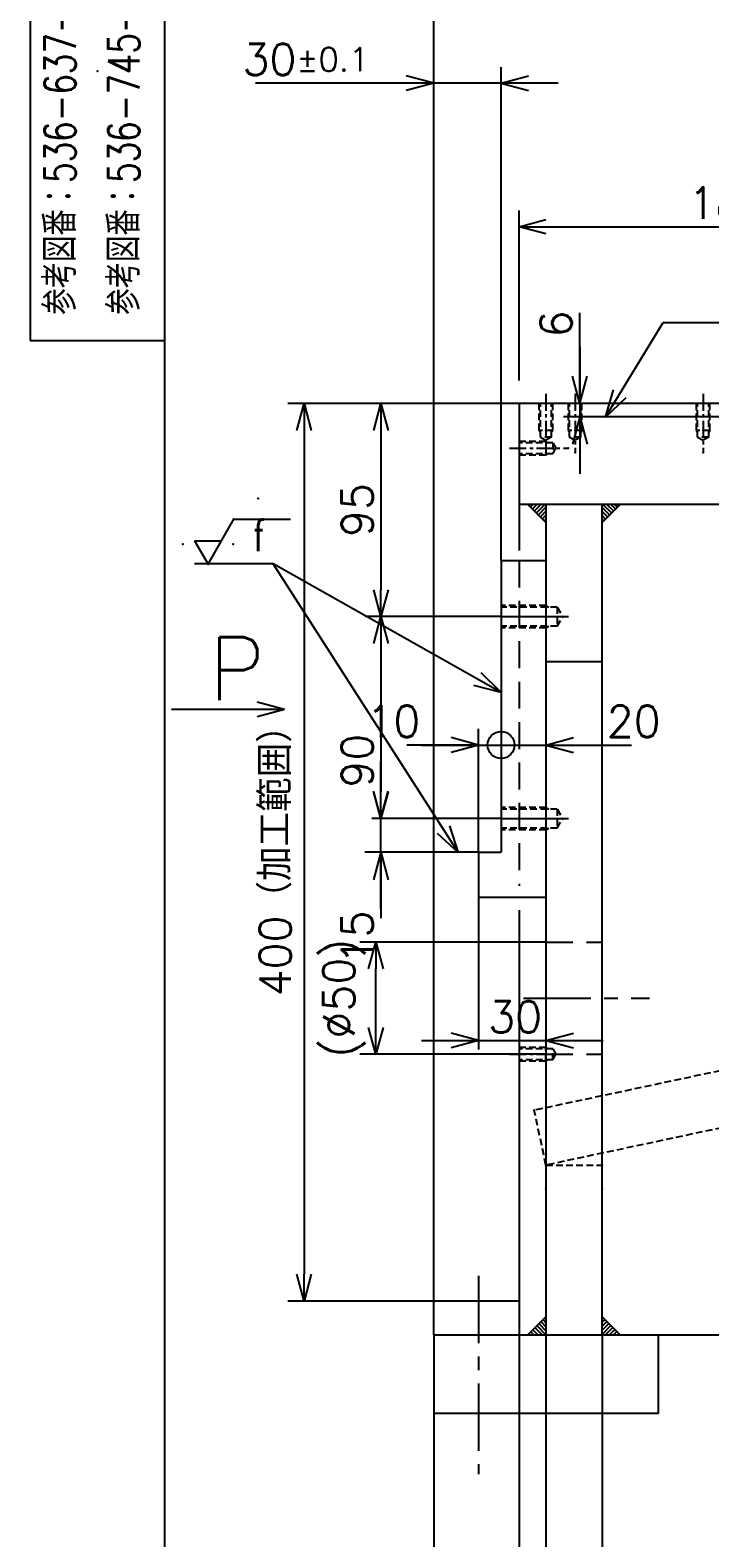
# Model space of a CAD drawing. Header units: millimetres. Extents: x -868 to 0, y 0 to 636.
# Drawn here: x -815 to -739.3, y 93.6 to 261.6 of the extents above; entities that cross this region are included whole.
import ezdxf

# ---------------------------------------------------------------- set-up
doc = ezdxf.new("R2010")
doc.units = ezdxf.units.MM
doc.linetypes.add('CENTER', pattern=[12, 7.5, -1.5, 1.5, -1.5])
doc.linetypes.add('DASHED', pattern=[4.5, 3, -1.5])
doc.layers.add('VIEW0001', color=7, linetype='Continuous')
doc.styles.get("Standard").update_dxf_attribs({"font": 'ROMANS', "bigfont": 'EXTFONT'})
doc.dimstyles.new('ISO-25', dxfattribs={"dimtxt": 2.5, "dimasz": 2.5, "dimexe": 1.25, "dimexo": 0.625, "dimtad": 1, "dimtxsty": 'Standard', "dimcen": 2.5, "dimadec": 0, "dimazin": 0, "dimtfac": 1, "dimtmove": 0, "dimatfit": 3, "dimfxl": 1, "dimarcsym": 0})

# ---------------------------------------------------------------- blocks, each defined once
blk = doc.blocks.new('DTL0028')
at = {"color": 0, "linetype": 'CENTER'}
blk.add_line((4.25, 0), (-21.82, 0), dxfattribs=at)
at = {"color": 0, "linetype": 'DASHED'}
for p, q in [((-15, 2.5), (-16.44, 0)), ((-15, -2.5), (-16.44, 0)), ((-15, -2.5), (-15, 2.5)), ((-15, 2.5), (0, 2.5)), ((-12, 3), (-12.87, 2.5)), ((-12, -3), (-12, 3)), ((-12, 3), (0, 3)), ((-15, -2.5), (0, -2.5)), ((-12, -3), (-12.87, -2.5)), ((-12, -3), (0, -3))]:
    blk.add_line(p, q, dxfattribs=at)
at = {"color": 0}
for p in [(-21.82, 0), (-12, 0), (0, 0)]:
    blk.add_point(p, dxfattribs=at)
blk = doc.blocks.new('DTL0018')
h = blk.add_hatch()
h.set_pattern_fill('ANSI31', color=0, scale=0.4, style=0, pattern_type=2)
h.set_pattern_definition([(45, (0, 0), (-0.89443, 0.89443), [])])
h.paths.add_polyline_path([(0, 8), (8, 0), (0, 0)])
at = {"color": 0, "linetype": 'Continuous'}
blk.add_line((8, 0), (0, 8), dxfattribs=at)
at = {"color": 0}
blk.add_point((0, 0), dxfattribs=at)
blk = doc.blocks.new('DTL0059')
at = {"color": 0, "linetype": 'CENTER'}
blk.add_line((-2.23, 0), (19.1, 0), dxfattribs=at)
at = {"color": 0, "linetype": 'DASHED'}
for p, q in [((0, 3), (12, 3)), ((0, 2.4), (16, 2.4)), ((12, 3), (12, -3)), ((16, 2.4), (16, -2.4)), ((16, 2.4), (17.39, 0)), ((16, -2.4), (17.39, 0)), ((0, -2.4), (16, -2.4)), ((0, -3), (12, -3))]:
    blk.add_line(p, q, dxfattribs=at)
at = {"color": 0}
for p in [(0, 0), (17.39, 0)]:
    blk.add_point(p, dxfattribs=at)
blk = doc.blocks.new('DTL0061')
at = {"color": 0, "linetype": 'Continuous'}
blk.add_line((-235, 248.66), (-235, 248.66), dxfattribs=at)
at = {"color": 0, "linetype": 'DASHED'}
for p, q in [((-129.8, 227.52), (-135, 203.07)), ((-129.8, 227.52), (305.2, 135.06)), ((-135, 203.07), (300, 110.61)), ((-110, 197.75), (-135, 197.75)), ((300, 110.61), (305.2, 135.06)), ((300, 110.61), (275, 110.61)), ((0, 100), (25, 100))]:
    blk.add_line(p, q, dxfattribs=at)
at = {"color": 100, "linetype": 'DASHED'}
blk.add_line((25, 169.06), (0, 169.06), dxfattribs=at)
at = {"color": 0}
for p in [(-235, 248.66), (-129.8, 227.52), (-129.8, 227.52), (-135, 203.07), (-135, 203.07), (-135, 197.75), (-110, 197.75), (0, 169.06), (25, 169.06), (305.2, 135.06), (305.2, 135.06), (275, 110.61), (300, 110.61), (300, 110.61), (300, 110.61), (0, 100), (25, 100), (275, 100), (300, 100), (0, 0)]:
    blk.add_point(p, dxfattribs=at)
blk = doc.blocks.new('DTL0066')
at = {"color": 0, "linetype": 'DASHED'}
for p, q in [((-65, -260), (-53, -260)), ((-53, -310), (-53, -260)), ((-65, -310), (-53, -310))]:
    blk.add_line(p, q, dxfattribs=at)
at = {"color": 0}
blk.add_point((0, 0), dxfattribs=at)
at = {"color": 0, "yscale": -1, "rotation": 180}
for name, p in [('DTL0061', (-200, -450)), ('DTL0059', (-53, -270)), ('DTL0059', (-53, -300))]:
    blk.add_blockref(name, p, dxfattribs=at)
blk = doc.blocks.new('USER0014')
at = {"color": 0, "linetype": 'DASHED'}
for p, q in [((20, 5), (0, 5)), ((25, 4.25), (0, 4.25)), ((20, 5), (20, -5)), ((20, 5), (21.3, 4.25)), ((25, 4.25), (25, -4.25)), ((25, 4.25), (27.45, 0)), ((25, -4.25), (0, -4.25)), ((20, -5), (0, -5)), ((20, -5), (21.3, -4.25)), ((25, -4.25), (27.45, 0))]:
    blk.add_line(p, q, dxfattribs=at)
at = {"color": 0}
for p in [(0, 0), (20, 0)]:
    blk.add_point(p, dxfattribs=at)
blk = doc.blocks.new('*D148')
at = {"color": 7, "linetype": 'Continuous'}
for p, q in [((-753.79, 219.99), (-753.79, 230.09)), ((-753.79, 226.34), (-753.79, 212.14)), ((-753.79, 219.99), (-754.61, 223.04)), ((-753.79, 219.99), (-752.97, 223.04)), ((-684.8, 218.49), (-755.59, 218.49)), ((-753.79, 218.49), (-754.61, 215.44)), ((-753.79, 218.49), (-752.97, 215.44))]:
    blk.add_line(p, q, dxfattribs=at)
at = {"layer": 'Defpoints', "color": 0}
for p in [(-760.55, 219.99), (-753.79, 218.49), (-684.8, 218.49)]:
    blk.add_point(p, dxfattribs=at)
at = {"color": 0, "insert": (-756.43, 228.84), "char_height": 3.5, "attachment_point": 5, "rotation": 90}
blk.add_mtext('6', dxfattribs=at)
blk = doc.blocks.new('_Open30')
at = {"color": 0, "linetype": 'ByBlock', "lineweight": -2}
for p, q in [((-1, 0.267949), (0, 0)), ((0, 0), (-1, -0.267949)), ((0, 0), (-1, 0))]:
    blk.add_line(p, q, dxfattribs=at)
blk = doc.blocks.new('*D152')
at = {"color": 7, "linetype": 'Continuous'}
for p, q in [((-757.55, 116.24), (-757.55, 74.7)), ((-751.3, 76.5), (-748.25, 77.32)), ((-757.55, 76.5), (-744.95, 76.5)), ((-751.3, 76.5), (-748.25, 75.68)), ((-751.3, 76.5), (-740.12, 76.5))]:
    blk.add_line(p, q, dxfattribs=at)
blk.add_circle((-757.55, 76.5), 1.5, dxfattribs=at)
at = {"layer": 'Defpoints', "color": 0}
for p in [(-757.55, 116.24), (-751.3, 116.24), (-751.3, 76.5)]:
    blk.add_point(p, dxfattribs=at)
at = {"color": 0, "insert": (-740.46, 79.14), "char_height": 3.5, "attachment_point": 5}
blk.add_mtext('t25', dxfattribs=at)
blk = doc.blocks.new('_Origin')
at = {"color": 0, "linetype": 'ByBlock', "lineweight": -2}
blk.add_line((0, 0), (-1, 0), dxfattribs=at)
blk.add_circle((0, 0), 0.5, dxfattribs=at)
blk = doc.blocks.new('*D155')
at = {"color": 0, "lineweight": -2}
for p, q in [((-751.3, 116.24), (-751.3, 74.7)), ((-748.3, 76.5), (-691.8, 76.5))]:
    blk.add_line(p, q, dxfattribs=at)
at = {"layer": 'Defpoints', "color": 0}
for p in [(-751.3, 116.24), (-688.8, 116.24), (-688.8, 76.5)]:
    blk.add_point(p, dxfattribs=at)
at = {"color": 0, "lineweight": -2, "xscale": 3, "yscale": 3, "zscale": 3}
for p, rotation in [((-751.3, 76.5), 180), ((-688.8, 76.5), 360)]:
    blk.add_blockref('_Open30', p, dxfattribs=dict(at, rotation=rotation))
at = {"color": 0, "insert": (-720.05, 79.14), "char_height": 3.5, "attachment_point": 5}
blk.add_mtext('250', dxfattribs=at)
blk = doc.blocks.new('*D158')
at = {"color": 7, "linetype": 'Continuous'}
for p, q in [((-760.55, 116.24), (-760.55, 74.7)), ((-757.55, 82.99), (-757.55, 74.7)), ((-760.55, 76.5), (-763.61, 77.32)), ((-766.9, 76.5), (-757.55, 76.5)), ((-760.55, 76.5), (-763.61, 75.68))]:
    blk.add_line(p, q, dxfattribs=at)
at = {"layer": 'Defpoints', "color": 0}
for p in [(-760.55, 116.24), (-757.55, 82.99), (-757.55, 76.5)]:
    blk.add_point(p, dxfattribs=at)
at = {"color": 7, "char_height": 3.5, "attachment_point": 7}
for s, insert in [('\\W1; ', (-762.05, 77.38)), ('\\W1;12', (-762.05, 71.25))]:
    blk.add_mtext(s, dxfattribs=dict(at, insert=insert))
blk = doc.blocks.new('_None')
blk = doc.blocks.new('*D159')
at = {"color": 0, "lineweight": -2}
for p, q in [((-770.05, 107.49), (-770.05, 74.7)), ((-767.05, 76.5), (-763.55, 76.5))]:
    blk.add_line(p, q, dxfattribs=at)
at = {"layer": 'Defpoints', "color": 0}
for p in [(-760.55, 116.24), (-770.05, 107.49), (-760.55, 76.5)]:
    blk.add_point(p, dxfattribs=at)
at = {"color": 0, "lineweight": -2, "xscale": 3, "yscale": 3, "zscale": 3, "rotation": 180}
blk.add_blockref('_Open30', (-770.05, 76.5), dxfattribs=at)
at = {"color": 0, "lineweight": -2, "xscale": 3, "yscale": 3, "zscale": 3}
blk.add_blockref('_Open30', (-760.55, 76.5), dxfattribs=at)
at = {"color": 0, "insert": (-765.3, 79.14), "char_height": 3.5, "attachment_point": 5}
blk.add_mtext('38', dxfattribs=at)
blk = doc.blocks.new('*D165')
at = {"color": 0, "lineweight": -2}
for p, q in [((-770.05, 116.24), (-770.05, 276.82)), ((-682.55, 233.1), (-682.55, 276.82)), ((-767.05, 275.02), (-685.55, 275.02))]:
    blk.add_line(p, q, dxfattribs=at)
at = {"layer": 'Defpoints', "color": 0}
for p in [(-682.55, 275.02), (-682.55, 233.1), (-770.05, 116.24)]:
    blk.add_point(p, dxfattribs=at)
at = {"color": 0, "lineweight": -2, "xscale": 3, "yscale": 3, "zscale": 3, "rotation": 180}
blk.add_blockref('_Open30', (-770.05, 275.02), dxfattribs=at)
at = {"color": 0, "lineweight": -2, "xscale": 3, "yscale": 3, "zscale": 3}
blk.add_blockref('_Open30', (-682.55, 275.02), dxfattribs=at)
at = {"color": 0, "insert": (-727.58, 277.66), "char_height": 3.5, "attachment_point": 5}
blk.add_mtext('350', dxfattribs=at)
blk = doc.blocks.new('SYM0026')
at = {"color": 7, "linetype": 'Continuous'}
for p, q in [((0, 0), (6.43, 10.53)), ((6.43, 10.53), (24.32, 10.53)), ((0, 0), (0.89, 3.03)), ((0, 0), (2.29, 2.18))]:
    blk.add_line(p, q, dxfattribs=at)
blk = doc.blocks.new('*D272')
at = {"color": 0, "lineweight": -2}
for p, q in [((-760.55, 219.99), (-786.3, 219.99)), ((-784.5, 216.99), (-784.5, 122.99)), ((-760.55, 119.99), (-786.3, 119.99))]:
    blk.add_line(p, q, dxfattribs=at)
at = {"layer": 'Defpoints', "color": 0}
for p in [(-760.55, 219.99), (-784.5, 119.99), (-760.55, 119.99)]:
    blk.add_point(p, dxfattribs=at)
at = {"color": 0, "lineweight": -2, "xscale": 3, "yscale": 3, "zscale": 3}
for p, rotation in [((-784.5, 219.99), 90), ((-784.5, 119.99), 270)]:
    blk.add_blockref('_Open30', p, dxfattribs=dict(at, rotation=rotation))
at = {"color": 0, "insert": (-787.67, 169.99), "char_height": 3.5, "attachment_point": 5, "rotation": 90}
blk.add_mtext('400（加工範囲）', dxfattribs=at)
blk = doc.blocks.new('*D279')
at = {"color": 0, "lineweight": -2}
for p, q in [((-757.55, 159.99), (-778.3, 159.99)), ((-776.5, 150.49), (-776.5, 156.99)), ((-757.55, 147.49), (-778.3, 147.49))]:
    blk.add_line(p, q, dxfattribs=at)
at = {"layer": 'Defpoints', "color": 0}
for p in [(-776.5, 159.99), (-757.55, 159.99), (-757.55, 147.49)]:
    blk.add_point(p, dxfattribs=at)
at = {"color": 0, "lineweight": -2, "xscale": 3, "yscale": 3, "zscale": 3}
for p, rotation in [((-776.5, 159.99), 90), ((-776.5, 147.49), 270)]:
    blk.add_blockref('_Open30', p, dxfattribs=dict(at, rotation=rotation))
at = {"color": 0, "insert": (-780.04, 153.74), "char_height": 3.5, "attachment_point": 5, "rotation": 90}
blk.add_mtext('(∅50)', dxfattribs=at)
blk = doc.blocks.new('*D318')
at = {"color": 0, "lineweight": -2}
for p, q in [((-760.55, 222.53), (-760.55, 241.47)), ((-715.55, 214.41), (-715.55, 241.47)), ((-757.55, 239.67), (-718.55, 239.67))]:
    blk.add_line(p, q, dxfattribs=at)
at = {"layer": 'Defpoints', "color": 0}
for p in [(-715.55, 239.67), (-760.55, 219.99), (-715.55, 211.87)]:
    blk.add_point(p, dxfattribs=at)
at = {"color": 0, "lineweight": -2, "xscale": 3, "yscale": 3, "zscale": 3, "rotation": 180}
blk.add_blockref('_Open30', (-760.55, 239.67), dxfattribs=at)
at = {"color": 0, "lineweight": -2, "xscale": 3, "yscale": 3, "zscale": 3}
blk.add_blockref('_Open30', (-715.55, 239.67), dxfattribs=at)
at = {"color": 0, "insert": (-737.18, 242.32), "char_height": 3.5, "attachment_point": 5}
blk.add_mtext('180', dxfattribs=at)
blk = doc.blocks.new('*D323')
at = {"color": 7, "linetype": 'Continuous'}
for p, q in [((-762.55, 202.49), (-762.55, 257.45)), ((-770.05, 255.65), (-789.9, 255.65)), ((-756.2, 255.65), (-776.4, 255.65)), ((-770.05, 255.65), (-773.11, 256.47)), ((-770.05, 255.65), (-773.11, 254.83)), ((-762.55, 255.65), (-759.5, 256.47)), ((-762.55, 255.65), (-759.5, 254.83))]:
    blk.add_line(p, q, dxfattribs=at)
at = {"layer": 'Defpoints', "color": 0}
for p in [(-770.05, 270.3), (-770.05, 255.65), (-762.55, 202.49)]:
    blk.add_point(p, dxfattribs=at)
at = {"color": 0, "insert": (-784.3, 258.31), "char_height": 3.5, "attachment_point": 5}
blk.add_mtext('\\A1;\\A1;30{\\H0.75x;\\S±0.1;}', dxfattribs=at)
blk = doc.blocks.new('*D324')
at = {"color": 7, "linetype": 'Continuous'}
for p, q in [((-765.05, 164.99), (-765.05, 148.02)), ((-765.05, 149.02), (-768.11, 149.84)), ((-757.55, 149.02), (-754.5, 149.84)), ((-771.4, 149.02), (-751.2, 149.02)), ((-765.05, 149.02), (-768.11, 148.2)), ((-757.55, 149.02), (-754.5, 148.2))]:
    blk.add_line(p, q, dxfattribs=at)
at = {"layer": 'Defpoints', "color": 0}
for p in [(-765.05, 164.99), (-757.55, 149.02), (-757.55, 116.24)]:
    blk.add_point(p, dxfattribs=at)
at = {"color": 0, "insert": (-760.99, 151.66), "char_height": 3.5, "attachment_point": 5}
blk.add_mtext('\\A1;30', dxfattribs=at)
blk = doc.blocks.new('*D326')
at = {"color": 0, "lineweight": -2}
for p, q in [((-775.93, 216.99), (-775.93, 199.24)), ((-762.55, 196.24), (-777.73, 196.24))]:
    blk.add_line(p, q, dxfattribs=at)
at = {"layer": 'Defpoints', "color": 0}
for p in [(-760.55, 219.99), (-775.93, 196.24), (-762.55, 196.24)]:
    blk.add_point(p, dxfattribs=at)
at = {"color": 0, "lineweight": -2, "xscale": 3, "yscale": 3, "zscale": 3}
for p, rotation in [((-775.93, 219.99), 90), ((-775.93, 196.24), 270)]:
    blk.add_blockref('_Open30', p, dxfattribs=dict(at, rotation=rotation))
at = {"color": 0, "insert": (-778.57, 208.12), "char_height": 3.5, "attachment_point": 5, "rotation": 90}
blk.add_mtext('\\A1;95', dxfattribs=at)
blk = doc.blocks.new('*D327')
at = {"color": 0, "lineweight": -2}
for p, q in [((-775.93, 193.24), (-775.93, 176.74)), ((-762.55, 173.74), (-776.93, 173.74))]:
    blk.add_line(p, q, dxfattribs=at)
at = {"layer": 'Defpoints', "color": 0}
for p in [(-762.55, 196.24), (-775.93, 173.74), (-762.55, 173.74)]:
    blk.add_point(p, dxfattribs=at)
at = {"color": 0, "lineweight": -2, "xscale": 3, "yscale": 3, "zscale": 3}
for p, rotation in [((-775.93, 196.24), 90), ((-775.93, 173.74), 270)]:
    blk.add_blockref('_Open30', p, dxfattribs=dict(at, rotation=rotation))
at = {"color": 0, "insert": (-778.57, 180.2), "char_height": 3.5, "attachment_point": 5, "rotation": 90}
blk.add_mtext('\\A1;90', dxfattribs=at)
blk = doc.blocks.new('*D328')
at = {"color": 7, "linetype": 'Continuous'}
for p, q in [((-775.93, 163.64), (-775.93, 180.09)), ((-775.93, 173.74), (-776.75, 176.79)), ((-775.93, 173.74), (-775.12, 176.79)), ((-765.05, 169.99), (-777.73, 169.99)), ((-775.93, 169.99), (-776.75, 166.94)), ((-775.93, 169.99), (-775.12, 166.94)), ((-775.93, 169.99), (-775.93, 162.67))]:
    blk.add_line(p, q, dxfattribs=at)
at = {"layer": 'Defpoints', "color": 0}
for p in [(-775.93, 173.74), (-762.55, 173.74), (-765.05, 169.99)]:
    blk.add_point(p, dxfattribs=at)
at = {"color": 0, "insert": (-778.57, 160.5), "char_height": 3.5, "attachment_point": 5, "rotation": 90}
blk.add_mtext('\\A1;15', dxfattribs=at)
blk = doc.blocks.new('*D329')
at = {"color": 7, "linetype": 'Continuous'}
for p, q in [((-765.05, 169.99), (-765.05, 183.74)), ((-765.05, 181.94), (-773.05, 181.94)), ((-771.4, 181.94), (-762.55, 181.94)), ((-765.05, 181.94), (-768.11, 182.76)), ((-765.05, 181.94), (-768.11, 181.12))]:
    blk.add_line(p, q, dxfattribs=at)
at = {"layer": 'Defpoints', "color": 0}
for p in [(-762.55, 181.94), (-765.05, 169.99), (-762.55, 169.99)]:
    blk.add_point(p, dxfattribs=at)
at = {"color": 0, "insert": (-774.55, 184.58), "char_height": 3.5, "attachment_point": 5}
blk.add_mtext('\\A1;10', dxfattribs=at)
blk = doc.blocks.new('*D330')
at = {"color": 7, "linetype": 'Continuous'}
for p, q in [((-762.55, 181.94), (-751.2, 181.94)), ((-757.55, 181.94), (-754.5, 182.76)), ((-757.55, 181.94), (-754.5, 181.12)), ((-757.55, 181.94), (-748.03, 181.94))]:
    blk.add_line(p, q, dxfattribs=at)
blk.add_circle((-762.55, 181.94), 1.5, dxfattribs=at)
at = {"layer": 'Defpoints', "color": 0}
for p in [(-757.55, 208.74), (-757.55, 181.94), (-762.55, 169.99)]:
    blk.add_point(p, dxfattribs=at)
at = {"color": 0, "insert": (-747.78, 184.58), "char_height": 3.5, "attachment_point": 5}
blk.add_mtext('\\A1;20', dxfattribs=at)
blk = doc.blocks.new('SYM0047')
at = {"color": 7, "linetype": 'Continuous'}
for q in [(-12.56, 0), (-3.05, 0.82), (-3.05, -0.82)]:
    blk.add_line((0, 0), q, dxfattribs=at)
blk = doc.blocks.new('SYM0050')
at = {"color": 7, "linetype": 'Continuous'}
for q in [(-25.42, 14.33), (-2.26, 2.21), (-3.06, 0.79)]:
    blk.add_line((0, 0), q, dxfattribs=at)
blk = doc.blocks.new('SYM0051')
at = {"color": 7, "linetype": 'Continuous'}
for p, q in [((-20.65, 32.17), (-29.39, 32.17)), ((0, 0), (-20.65, 32.17)), ((0, 0), (-2.34, 2.13)), ((0, 0), (-0.96, 3.01))]:
    blk.add_line(p, q, dxfattribs=at)
blk = doc.blocks.new('USER0001')
at = {"color": 0, "linetype": 'Continuous'}
for p, q in [((0, 0), (2.89, 5)), ((2.89, 5), (9.2, 5)), ((-1.5, 2.6), (0, 0)), ((-1.5, 2.6), (1.5, 2.6))]:
    blk.add_line(p, q, dxfattribs=at)
at = {"color": 0}
for p in [(5.6, 7.3), (2.89, 5), (-2.8, 2.2), (2.8, 2.2), (5.6, 3.2), (5.6, 3.2), (0, 0)]:
    blk.add_point(p, dxfattribs=at)
blk = doc.blocks.new('SYM0052')
at = {"color": 0}
blk.add_blockref('USER0001', (0, 0), dxfattribs=at)
at = {"color": 0, "insert": (4.98, 1.45), "char_height": 3.5, "attachment_point": 7}
blk.add_mtext('{\\W0.8;f}', dxfattribs=at)

msp = doc.modelspace()

# ---------------------------------------------------------------- linework, layer by layer
at = {"color": 7, "linetype": 'Continuous'}
for p, q in [((-684.804, 219.99), (-760.554, 219.99)), ((-760.554, 219.99), (-760.554, 203.604)), ((-632.554, 208.74), (-760.554, 208.74)), ((-757.554, 208.74), (-757.554, 116.24)), ((-751.304, 116.24), (-751.304, 208.74)), ((-762.554, 202.49), (-762.554, 169.99)), ((-762.554, 202.49), (-757.554, 202.49)), ((-757.554, 191.24), (-751.304, 191.24)), ((-765.054, 169.99), (-762.554, 169.99)), ((-765.054, 169.99), (-765.054, 164.99)), ((-765.054, 164.99), (-757.554, 164.99)), ((-760.554, 163.56), (-760.554, 116.24)), ((-770.054, 116.24), (-770.054, 107.49)), ((-770.054, 116.24), (-636.304, 116.24)), ((-745.054, 116.24), (-745.054, 107.49)), ((-745.054, 107.49), (-770.054, 107.49))]:
    msp.add_line(p, q, dxfattribs=at)
at = {"color": 7, "linetype": 'DASHED'}
for p, q in [((-760.554, 202.49), (-760.554, 166.24)), ((-757.554, 159.99), (-751.304, 159.99)), ((-757.554, 147.49), (-751.304, 147.49))]:
    msp.add_line(p, q, dxfattribs=at)
at = {"color": 7, "linetype": 'CENTER'}
for p, q in [((-762.554, 196.24), (-754.366, 196.24)), ((-762.554, 173.74), (-754.366, 173.74)), ((-760.054, 153.74), (-746.038, 153.74)), ((-765.054, 122.815), (-765.054, 100.7))]:
    msp.add_line(p, q, dxfattribs=at)
at = {"layer": 'VIEW0001', "color": 7, "linetype": 'Continuous'}
for p, q in [((-800, 12), (-800, 585)), ((-815, 287), (-815, 227)), ((-815, 227), (-800, 227))]:
    msp.add_line(p, q, dxfattribs=at)
at = {"layer": 'VIEW0001', "color": 7}
msp.add_point((-807.5, 257), dxfattribs=at)

# ---------------------------------------------------------------- block references
at = {"color": 7}
for name, p in [('SYM0026', (-750.928, 218.466)), ('SYM0052', (-795.192, 202.101)), ('SYM0051', (-767.302, 169.935)), ('SYM0050', (-762.526, 187.774)), ('SYM0047', (-786.685, 185.886))]:
    msp.add_blockref(name, p, dxfattribs=at)
at = {"color": 7, "xscale": 0.25, "yscale": 0.25, "zscale": 0.25}
for name, p, rotation in [('DTL0028', (-757.554, 219.99), 89.99999999999997), ('DTL0028', (-754.304, 219.99), 89.99999999999997), ('DTL0028', (-740.054, 219.99), 89.99999999999997), ('DTL0028', (-760.554, 214.99), 180), ('DTL0018', (-757.554, 208.74), 180), ('DTL0018', (-751.304, 208.74), 270), ('DTL0018', (-757.554, 116.24), 90.00000000000001)]:
    msp.add_blockref(name, p, dxfattribs=dict(at, rotation=rotation))
for name, p in [('DTL0066', (-632.554, 219.99)), ('USER0014', (-762.554, 196.24)), ('USER0014', (-762.554, 173.74)), ('DTL0018', (-751.304, 116.24))]:
    msp.add_blockref(name, p, dxfattribs=at)
at = {"color": 211, "xscale": 0.25, "yscale": -0.25, "zscale": 0.25, "rotation": 180}
msp.add_blockref('DTL0028', (-760.554, 147.49), dxfattribs=at)

# ---------------------------------------------------------------- texts
at = {"color": 7, "insert": (-795.111, 186.953), "char_height": 7, "attachment_point": 7}
msp.add_mtext('{\\W1;P}', dxfattribs=at)
at = {"layer": 'VIEW0001', "color": 7, "char_height": 3.5, "attachment_point": 7, "rotation": 90}
for s, insert in [('{\\W0.761905;参考図番：536-745-503-0\u3000（MSILカルコダ）}', (-802.75, 229.885)), ('{\\W0.761905;参考図番：536-637-503-0\u3000(CH36)}', (-808.75, 229.885))]:
    msp.add_mtext(s, dxfattribs=dict(at, insert=insert))

# ---------------------------------------------------------------- dimensions: what is measured, and where the dimension line sits
at = {"color": 7}
for base, p1, p2, angle, text, override, picture, middle in [((-682.554, 275.016), (-770.054, 116.24), (-682.554, 233.102), 180, '350', {"dimtxt": 3.5, "dimasz": 3, "dimexe": 1.8, "dimexo": 0, "dimgap": 0.875, "dimtad": 1, "dimtih": 0, "dimtoh": 0, "dimdec": 0, "dimdsep": 46, "dimblk1": 'Open30', "dimblk2": 'Open30', "dimsah": 1, "dimse1": 0, "dimse2": 0, "dimtmove": 0}, '*D165', (-727.576, 275.016)), ((-753.789, 218.49), (-760.554, 219.99), (-684.804, 218.49), 90, '6', {"dimtxt": 3.5, "dimasz": 3, "dimexe": 1.8, "dimexo": 0, "dimgap": 0.875, "dimtad": 1, "dimtih": 0, "dimtoh": 0, "dimdec": 0, "dimdsep": 46, "dimblk1": 'Open30', "dimblk2": 'Open30', "dimsah": 1, "dimse1": 1, "dimse2": 0, "dimtmove": 0}, '*D148', (-753.789, 228.843)), ((-784.498, 119.99), (-760.554, 219.99), (-760.554, 119.99), 90, '400（加工範囲）', {"dimtxt": 3.5, "dimasz": 3, "dimexe": 1.8, "dimexo": 0, "dimgap": 0.875, "dimtad": 1, "dimtih": 0, "dimtoh": 0, "dimdec": 0, "dimdsep": 46, "dimblk1": 'Open30', "dimblk2": 'Open30', "dimsah": 1, "dimse1": 0, "dimse2": 0, "dimtmove": 0}, '*D272', (-784.498, 169.991)), ((-775.932, 196.24), (-760.554, 219.99), (-762.554, 196.24), 90, '\\A1;95', {"dimtxt": 3.5, "dimasz": 3, "dimexe": 1.8, "dimexo": 0, "dimgap": 0.875, "dimtad": 1, "dimtih": 0, "dimtoh": 0, "dimdec": 0, "dimdsep": 46, "dimblk1": 'Open30', "dimblk2": 'Open30', "dimsah": 1, "dimse1": 1, "dimse2": 0, "dimtmove": 0}, '*D326', (-775.932, 208.116)), ((-757.554, 181.938), (-762.554, 169.99), (-757.554, 208.74), 180, '\\A1;20', {"dimtxt": 3.5, "dimasz": 3, "dimexe": 1.8, "dimexo": 0, "dimgap": 0.875, "dimtad": 1, "dimtih": 0, "dimtoh": 0, "dimdec": 0, "dimdsep": 46, "dimblk1": 'Origin', "dimblk2": 'Open30', "dimsah": 1, "dimse1": 1, "dimse2": 1, "dimtmove": 0}, '*D330', (-747.778, 181.938)), ((-775.932, 173.74), (-762.554, 196.24), (-762.554, 173.74), 90, '\\A1;90', {"dimtxt": 3.5, "dimasz": 3, "dimexe": 1, "dimexo": 0, "dimgap": 0.875, "dimtad": 1, "dimtih": 0, "dimtoh": 0, "dimdec": 0, "dimdsep": 46, "dimblk1": 'Open30', "dimblk2": 'Open30', "dimsah": 1, "dimse1": 1, "dimse2": 0, "dimtmove": 0}, '*D327', (-775.932, 180.203)), ((-762.554, 181.937), (-765.054, 169.99), (-762.554, 169.99), 180, '\\A1;10', {"dimtxt": 3.5, "dimasz": 3, "dimexe": 1.8, "dimexo": 0, "dimgap": 0.875, "dimtad": 1, "dimtih": 0, "dimtoh": 0, "dimdec": 0, "dimdsep": 46, "dimblk1": 'Open30', "dimblk2": 'None', "dimsah": 1, "dimse1": 0, "dimse2": 1, "dimtmove": 0}, '*D329', (-774.548, 181.937)), ((-775.933, 173.74), (-765.054, 169.99), (-762.554, 173.74), 270, '\\A1;15', {"dimtxt": 3.5, "dimasz": 3, "dimexe": 1.8, "dimexo": 0, "dimgap": 0.875, "dimtad": 1, "dimtih": 0, "dimtoh": 0, "dimdec": 0, "dimdsep": 46, "dimblk1": 'Open30', "dimblk2": 'Open30', "dimsah": 1, "dimse1": 0, "dimse2": 1, "dimtmove": 0}, '*D328', (-775.933, 160.496)), ((-757.554, 149.021), (-765.054, 164.99), (-757.554, 116.24), 180, '\\A1;30', {"dimtxt": 3.5, "dimasz": 3, "dimexe": 1, "dimexo": 0, "dimgap": 0.875, "dimtad": 1, "dimtih": 0, "dimtoh": 0, "dimdec": 0, "dimdsep": 46, "dimblk1": 'Open30', "dimblk2": 'Open30', "dimsah": 1, "dimse1": 0, "dimse2": 1, "dimtmove": 0}, '*D324', (-760.988, 149.021)), ((-776.499, 159.99), (-757.554, 147.49), (-757.554, 159.99), 270, '(∅50)', {"dimtxt": 3.5, "dimasz": 3, "dimexe": 1.8, "dimexo": 0, "dimgap": 0.875, "dimtad": 1, "dimtih": 0, "dimtoh": 0, "dimdec": 0, "dimdsep": 46, "dimblk1": 'Open30', "dimblk2": 'Open30', "dimsah": 1, "dimse1": 0, "dimse2": 0, "dimtmove": 0}, '*D279', (-776.499, 153.741)), ((-760.554, 76.501), (-770.054, 107.49), (-760.554, 116.24), 180, '38', {"dimtxt": 3.5, "dimasz": 3, "dimexe": 1.8, "dimexo": 0, "dimgap": 0.875, "dimtad": 1, "dimtih": 0, "dimtoh": 0, "dimdec": 0, "dimdsep": 46, "dimblk1": 'Open30', "dimblk2": 'Open30', "dimsah": 1, "dimse1": 0, "dimse2": 1, "dimtmove": 0}, '*D159', (-765.303, 76.501)), ((-757.554, 76.501), (-760.554, 116.24), (-757.554, 82.99), 180, '\\A1;\\P12', {"dimtxt": 3.5, "dimasz": 3, "dimexe": 1.8, "dimexo": 0, "dimgap": 0.875, "dimtad": 1, "dimtih": 0, "dimtoh": 0, "dimdec": 0, "dimdsep": 46, "dimblk1": 'Open30', "dimblk2": 'None', "dimsah": 1, "dimse1": 0, "dimse2": 0, "dimtmove": 0}, '*D158', (-759.053, 76.501)), ((-751.304, 76.501), (-757.554, 116.24), (-751.304, 116.24), 180, 't25', {"dimtxt": 3.5, "dimasz": 3, "dimexe": 1.8, "dimexo": 0, "dimgap": 0.875, "dimtad": 1, "dimtih": 0, "dimtoh": 0, "dimdec": 0, "dimdsep": 46, "dimblk1": 'Origin', "dimblk2": 'Open30', "dimsah": 1, "dimse1": 0, "dimse2": 1, "dimtmove": 0}, '*D152', (-740.463, 76.501)), ((-688.804, 76.501), (-751.304, 116.24), (-688.804, 116.24), 180, '250', {"dimtxt": 3.5, "dimasz": 3, "dimexe": 1.8, "dimexo": 0, "dimgap": 0.875, "dimtad": 1, "dimtih": 0, "dimtoh": 0, "dimdec": 0, "dimdsep": 46, "dimblk1": 'Open30', "dimblk2": 'Open30', "dimsah": 1, "dimse1": 0, "dimse2": 1, "dimtmove": 0}, '*D155', (-720.053, 76.501))]:
    dim = msp.add_linear_dim(base=base, p1=p1, p2=p2, angle=angle, text=text, dimstyle='ISO-25', override=override, dxfattribs=at)
    dim.commit()
    dim.dimension.update_dxf_attribs({"geometry": picture, "text_midpoint": middle, "dimtype": 160})
dim = msp.add_linear_dim(base=(-770.054, 255.652), p1=(-762.554, 202.49), p2=(-770.054, 270.3), text='\\A1;30{\\H0.75x;\\S±0.1;}', dimstyle='ISO-25', override={"dimtxt": 3.5, "dimasz": 3, "dimexe": 1.8, "dimexo": 0, "dimgap": 0.875, "dimtad": 1, "dimtih": 0, "dimtoh": 0, "dimdec": 0, "dimdsep": 46, "dimblk1": 'Open30', "dimblk2": 'Open30', "dimsah": 1, "dimse1": 0, "dimse2": 1, "dimtol": 1, "dimlim": 0, "dimtp": 0.1, "dimtm": 0.1, "dimtfac": 0.75, "dimtdec": 1, "dimtmove": 0, "dimtolj": 1}, dxfattribs=at)
dim.commit()
dim.dimension.update_dxf_attribs({"geometry": '*D323', "text_midpoint": (-784.301, 255.652), "dimtype": 160})
at = {"color": 241}
dim = msp.add_linear_dim(base=(-715.554, 239.674), p1=(-760.554, 219.99), p2=(-715.554, 211.865), angle=180, text='180', dimstyle='ISO-25', override={"dimtxt": 3.5, "dimasz": 3, "dimexe": 1.8, "dimexo": 2.54, "dimgap": 0.875, "dimtad": 1, "dimtih": 0, "dimtoh": 0, "dimdec": 0, "dimdsep": 46, "dimblk1": 'Open30', "dimblk2": 'Open30', "dimsah": 1, "dimse1": 0, "dimse2": 0, "dimtmove": 0}, dxfattribs=at)
dim.commit()
dim.dimension.update_dxf_attribs({"geometry": '*D318', "text_midpoint": (-737.178, 239.674), "dimtype": 160})

doc.saveas('drawing.dxf')
